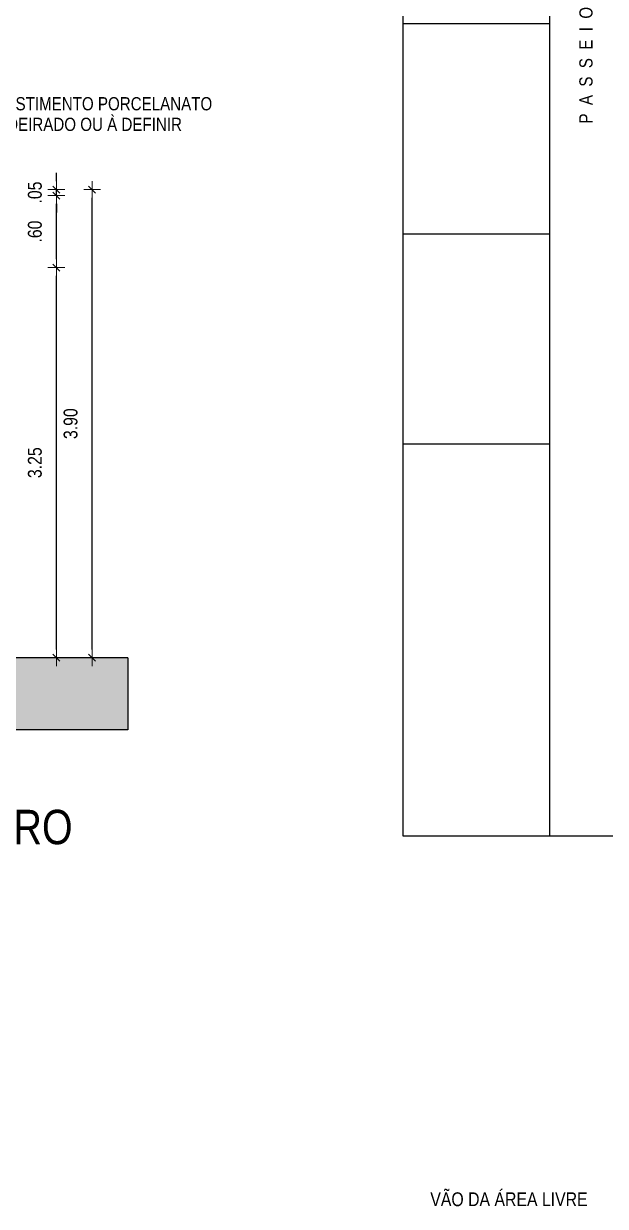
# Model space of a CAD drawing. Extents: x -415 to -176, y -135 to 749.
# Drawn here: x -377.88 to -373.03, y 714.53 to 724.38 of the extents above; entities that cross this region are included whole.
import ezdxf
from ezdxf.enums import TextEntityAlignment as Align

# ---------------------------------------------------------------- set-up
doc = ezdxf.new("R2010")
doc.units = 0
doc.header["$MEASUREMENT"] = 0
doc.header["$PDSIZE"] = -5
doc.linetypes.add('CONTINU', pattern=[0])
doc.layers.get('0').update_dxf_attribs({"linetype": 'CONTINUOUS'})
doc.layers.get('Defpoints').update_dxf_attribs({"linetype": 'CONTINUOUS'})
for name, color, linetype in [('Bra-Rua Calçadas', 1, 'CONTINUOUS'), ('COTAS', 7, 'CONTINUOUS'), ('E-txt-g', 3, 'CONTINUOUS'), ('E-TXT-Y', 2, 'CONTINUOUS'), ('Lotes', 2, 'CONTINUOUS')]:
    doc.layers.add(name, color=color, linetype=linetype)
for name, color, linetype, lineweight in [('E-Pen-C', 4, 'CONTINUOUS', 15), ('E-Pen-G', 3, 'CONTINUOUS', 30), ('E-Txt-W', 7, 'CONTINUOUS', 20)]:
    doc.layers.add(name, color=color, linetype=linetype, lineweight=lineweight)
doc.styles.add('F2', font='swissc.ttf')
doc.dimstyles.new('DIMENSION-1', dxfattribs={"dimtxt": 0.11, "dimasz": 0.07, "dimexe": 1, "dimexo": 0, "dimgap": 0.12, "dimtad": 1, "dimzin": 7, "dimdsep": 46, "dimtxsty": 'F2', "dimblk1": 'TRACO', "dimblk2": 'TRACO', "dimsah": 1, "dimcen": 1, "dimse1": 1, "dimse2": 1, "dimclrd": 256, "dimclre": 256, "dimclrt": 6, "dimadec": 0, "dimazin": 0, "dimtfac": 1, "dimtix": 1, "dimtmove": 2, "dimatfit": 3, "dimldrblk": 'TRACO', "dimfxl": 1, "dimtolj": 1, "dimtzin": 0, "dimarcsym": 0})

# ---------------------------------------------------------------- blocks, each defined once
blk = doc.blocks.new('TRACO')
at = {"layer": 'E-Pen-C'}
for p, q in [((-1, 0), (1, 0)), ((0, 1), (0, -1))]:
    blk.add_line(p, q, dxfattribs=at)
at = {"layer": 'E-Pen-G'}
blk.add_line((-0.42, -0.42), (0.42, 0.42), dxfattribs=at)
blk = doc.blocks.new('*D471')
at = {"color": 4, "lineweight": -2}
blk.add_line((-377.607, 719.1717), (-377.607, 722.2817), dxfattribs=at)
at = {"layer": 'Defpoints', "color": 0, "linetype": 'Continuous'}
for p in [(-377.8141, 722.3517), (-377.607, 722.3517), (-377.8141, 719.1017)]:
    blk.add_point(p, dxfattribs=at)
at = {"color": 4, "linetype": 'Continuous', "lineweight": -2, "xscale": 0.07, "yscale": 0.07, "zscale": 0.07}
for p, rotation in [((-377.607, 722.3517), 90), ((-377.607, 719.1017), 270)]:
    blk.add_blockref('TRACO', p, dxfattribs=dict(at, rotation=rotation))
at = {"color": 4, "linetype": 'Continuous', "insert": (-377.7861, 720.7267), "char_height": 0.115, "attachment_point": 5, "rotation": 90, "style": 'F2'}
blk.add_mtext('\\A1;3.25', dxfattribs=at)
blk = doc.blocks.new('*D472')
at = {"color": 4, "lineweight": -2}
blk.add_line((-377.607, 722.4217), (-377.607, 722.8817), dxfattribs=at)
at = {"layer": 'Defpoints', "color": 0, "linetype": 'Continuous'}
for p in [(-377.8141, 722.9517), (-377.607, 722.9517), (-377.8141, 722.3517)]:
    blk.add_point(p, dxfattribs=at)
at = {"color": 4, "linetype": 'Continuous', "lineweight": -2, "xscale": 0.07, "yscale": 0.07, "zscale": 0.07}
for p, rotation in [((-377.607, 722.9517), 90), ((-377.607, 722.3517), 270)]:
    blk.add_blockref('TRACO', p, dxfattribs=dict(at, rotation=rotation))
at = {"color": 4, "linetype": 'Continuous', "insert": (-377.7861, 722.6517), "char_height": 0.115, "attachment_point": 5, "rotation": 90, "style": 'F2'}
blk.add_mtext('\\A1;.60', dxfattribs=at)
blk = doc.blocks.new('*D473')
at = {"color": 4, "lineweight": -2}
for p, q in [((-377.607, 723.0717), (-377.607, 723.1417)), ((-377.607, 722.9517), (-377.607, 723.0017)), ((-377.607, 722.8817), (-377.607, 722.8117))]:
    blk.add_line(p, q, dxfattribs=at)
at = {"layer": 'Defpoints', "color": 0, "linetype": 'Continuous'}
for p in [(-377.8141, 723.0017), (-377.8141, 722.9517), (-377.607, 723.0017)]:
    blk.add_point(p, dxfattribs=at)
at = {"color": 4, "linetype": 'Continuous', "lineweight": -2, "xscale": 0.07, "yscale": 0.07, "zscale": 0.07}
for p, rotation in [((-377.607, 723.0017), 270), ((-377.607, 722.9517), 90)]:
    blk.add_blockref('TRACO', p, dxfattribs=dict(at, rotation=rotation))
at = {"color": 4, "linetype": 'Continuous', "insert": (-377.786, 722.9767), "char_height": 0.115, "attachment_point": 5, "rotation": 90, "style": 'F2'}
blk.add_mtext('\\A1;.05', dxfattribs=at)
blk = doc.blocks.new('*D475')
at = {"color": 4, "lineweight": -2}
blk.add_line((-377.3095, 719.1717), (-377.3095, 722.9317), dxfattribs=at)
at = {"layer": 'Defpoints', "color": 0, "linetype": 'Continuous'}
for p in [(-377.8978, 723.0017), (-377.3095, 723.0017), (-377.8978, 719.1017)]:
    blk.add_point(p, dxfattribs=at)
at = {"color": 4, "linetype": 'Continuous', "lineweight": -2, "xscale": 0.07, "yscale": 0.07, "zscale": 0.07}
for p, rotation in [((-377.3095, 723.0017), 90), ((-377.3095, 719.1017), 270)]:
    blk.add_blockref('TRACO', p, dxfattribs=dict(at, rotation=rotation))
at = {"color": 4, "linetype": 'Continuous', "insert": (-377.4885, 721.0517), "char_height": 0.115, "attachment_point": 5, "rotation": 90, "style": 'F2'}
blk.add_mtext('\\A1;3.90', dxfattribs=at)
blk = doc.blocks.new('IND_DES')
at = {"layer": 'E-Txt-W', "color": 7}
blk.add_line((0.0269, -0.2428), (0.1984, -0.2428), dxfattribs=at)
at = {"layer": 'E-txt-g', "color": 7, "style": 'F2'}
for s, p in [('ESCALA', (-0.4463, -0.2864)), ('1', (0.2426, -0.2864)), (':', (0.3988, -0.2706))]:
    blk.add_text(s, height=0.1, dxfattribs=at).set_placement(p)
blk.add_attdef('ESCALA', (0.4897, -0.2812), '', height=0.1, dxfattribs=at)
at = {"layer": 'E-Txt-W', "color": 6, "style": 'F2'}
blk.add_attdef('00', text='', height=0.4, dxfattribs=at).set_placement((-0.7083, -0.2881), align=Align.CENTER)
at = {"layer": 'E-TXT-Y', "color": 7, "style": 'F2'}
for tag, p in [('PROJETO', (-0.4563, 0.1829)), ('DESENHO', (-0.4582, -0.0658))]:
    blk.add_attdef(tag, p, '', height=0.175, dxfattribs=at)

msp = doc.modelspace()

# ---------------------------------------------------------------- hatches: boundary and pattern name
at = {"layer": 'COTAS', "linetype": 'CONTINU'}
h = msp.add_hatch(dxfattribs=at)
h.set_pattern_fill('ANSI38', color=8, scale=0.25, style=0)
h.set_pattern_definition([(135, (-460.203187, -16.814618), (0.0220970869, 0.0220970869), []), (45, (-460.203187, -16.814618), (0.0662912607, 0.0220970869), [0.078125, -0.046875])])
h.paths.add_polyline_path([(-385.6103, 718.5017), (-385.6103, 719.1017), (-377.0124, 719.1017), (-377.0124, 718.5017)])

# ---------------------------------------------------------------- linework, layer by layer
at = {"color": 1, "linetype": 'Continuous'}
msp.add_line((-377.0124, 719.1017), (-385.6103, 719.1017), dxfattribs=at)
at = {"color": 8, "linetype": 'Continuous'}
msp.add_line((-377.0124, 719.1017), (-377.0124, 718.5017), dxfattribs=at)
at = {"color": 2, "linetype": 'Continuous'}
msp.add_lwpolyline([(-359.6745, 717.6154), (-374.7199, 717.6154), (-374.7199, 748.1323), (-359.6745, 748.1323)], close=True, dxfattribs=at)
msp.add_lwpolyline([(-359.6745, 717.6154), (-374.7199, 717.6154), (-374.7199, 748.1323), (-359.6745, 748.1323)], close=True, dxfattribs=at)
at = {"layer": 'Bra-Rua Calçadas', "color": 8}
for p, q in [((-374.7199, 724.3833), (-373.4964, 724.3833)), ((-374.7199, 722.6333), (-373.4964, 722.6333)), ((-374.7199, 720.8833), (-373.4964, 720.8833))]:
    msp.add_line(p, q, dxfattribs=at)
at = {"layer": 'COTAS', "color": 8, "linetype": 'CONTINU'}
msp.add_line((-377.0124, 718.5017), (-385.6103, 718.5017), dxfattribs=at)
at = {"layer": 'Lotes', "color": 6}
msp.add_line((-373.4964, 717.6154), (-373.4964, 726.1333), dxfattribs=at)

# ---------------------------------------------------------------- block references
ref = msp.add_blockref('IND_DES', (-379.3821, 717.657), dxfattribs=dict(xscale=1.636240131907927, yscale=1.636240131907927, zscale=1.636240131907927))
ref.add_attrib('00', '07', dxfattribs={"layer": 'E-Txt-W', "height": 0.6545, "style": 'F2'}).set_placement((-380.6927, 717.1856), align=Align.CENTER)
ref.add_attrib('DESENHO', 'FACHADA MURO', (-380.1318, 717.5492), dxfattribs={"layer": 'E-TXT-Y', "color": 2, "height": 0.286342, "style": 'F2'})
ref.add_attrib('ESCALA', '75', (-378.5808, 717.1968), dxfattribs={"layer": 'E-txt-g', "color": 7, "height": 0.16362, "style": 'F2'})

# ---------------------------------------------------------------- texts
at = {"color": 4, "style": 'F2'}
for s, p in [('REVESTIMENTO PORCELANATO', (-378.2903, 723.6614)), ('AMADEIRADO OU À DEFINIR', (-378.2903, 723.4898))]:
    msp.add_text(s, height=0.11, dxfattribs=at).set_placement(p)
at = {"color": 4, "linetype": 'Continuous', "style": 'F2'}
msp.add_text('VÃO DA ÁREA LIVRE', height=0.115, dxfattribs=at).set_placement((-374.4929, 714.5346))
at = {"layer": 'Lotes', "color": 7, "style": 'F2'}
msp.add_text('P  A  S  S  E  I  O', height=0.109719, rotation=90, dxfattribs=at).set_placement((-373.2515, 723.5515), align=Align.TOP_LEFT)

# ---------------------------------------------------------------- dimensions: what is measured, and where the dimension line sits
at = {"color": 8, "linetype": 'Continuous'}
for base, p1, p2, picture, middle in [((-377.607, 723.0017), (-377.8141, 722.9517), (-377.8141, 723.0017), '*D473', (-377.786, 722.9767)), ((-377.3095, 723.0017), (-377.8978, 719.1017), (-377.8978, 723.0017), '*D475', (-377.4885, 721.0517)), ((-377.607, 722.9517), (-377.8141, 722.3517), (-377.8141, 722.9517), '*D472', (-377.7861, 722.6517)), ((-377.607, 722.3517), (-377.8141, 719.1017), (-377.8141, 722.3517), '*D471', (-377.7861, 720.7267))]:
    dim = msp.add_linear_dim(base=base, p1=p1, p2=p2, angle=90, dimstyle='DIMENSION-1', override={"dimtxt": 0.115, "dimclrd": 4, "dimclrt": 4, "dimadec": 8, "dimfxl": 0.04, "dimfxlon": 1}, dxfattribs=at)
    dim.commit()
    dim.dimension.update_dxf_attribs({"geometry": picture, "text_midpoint": middle})

doc.saveas('drawing.dxf')
